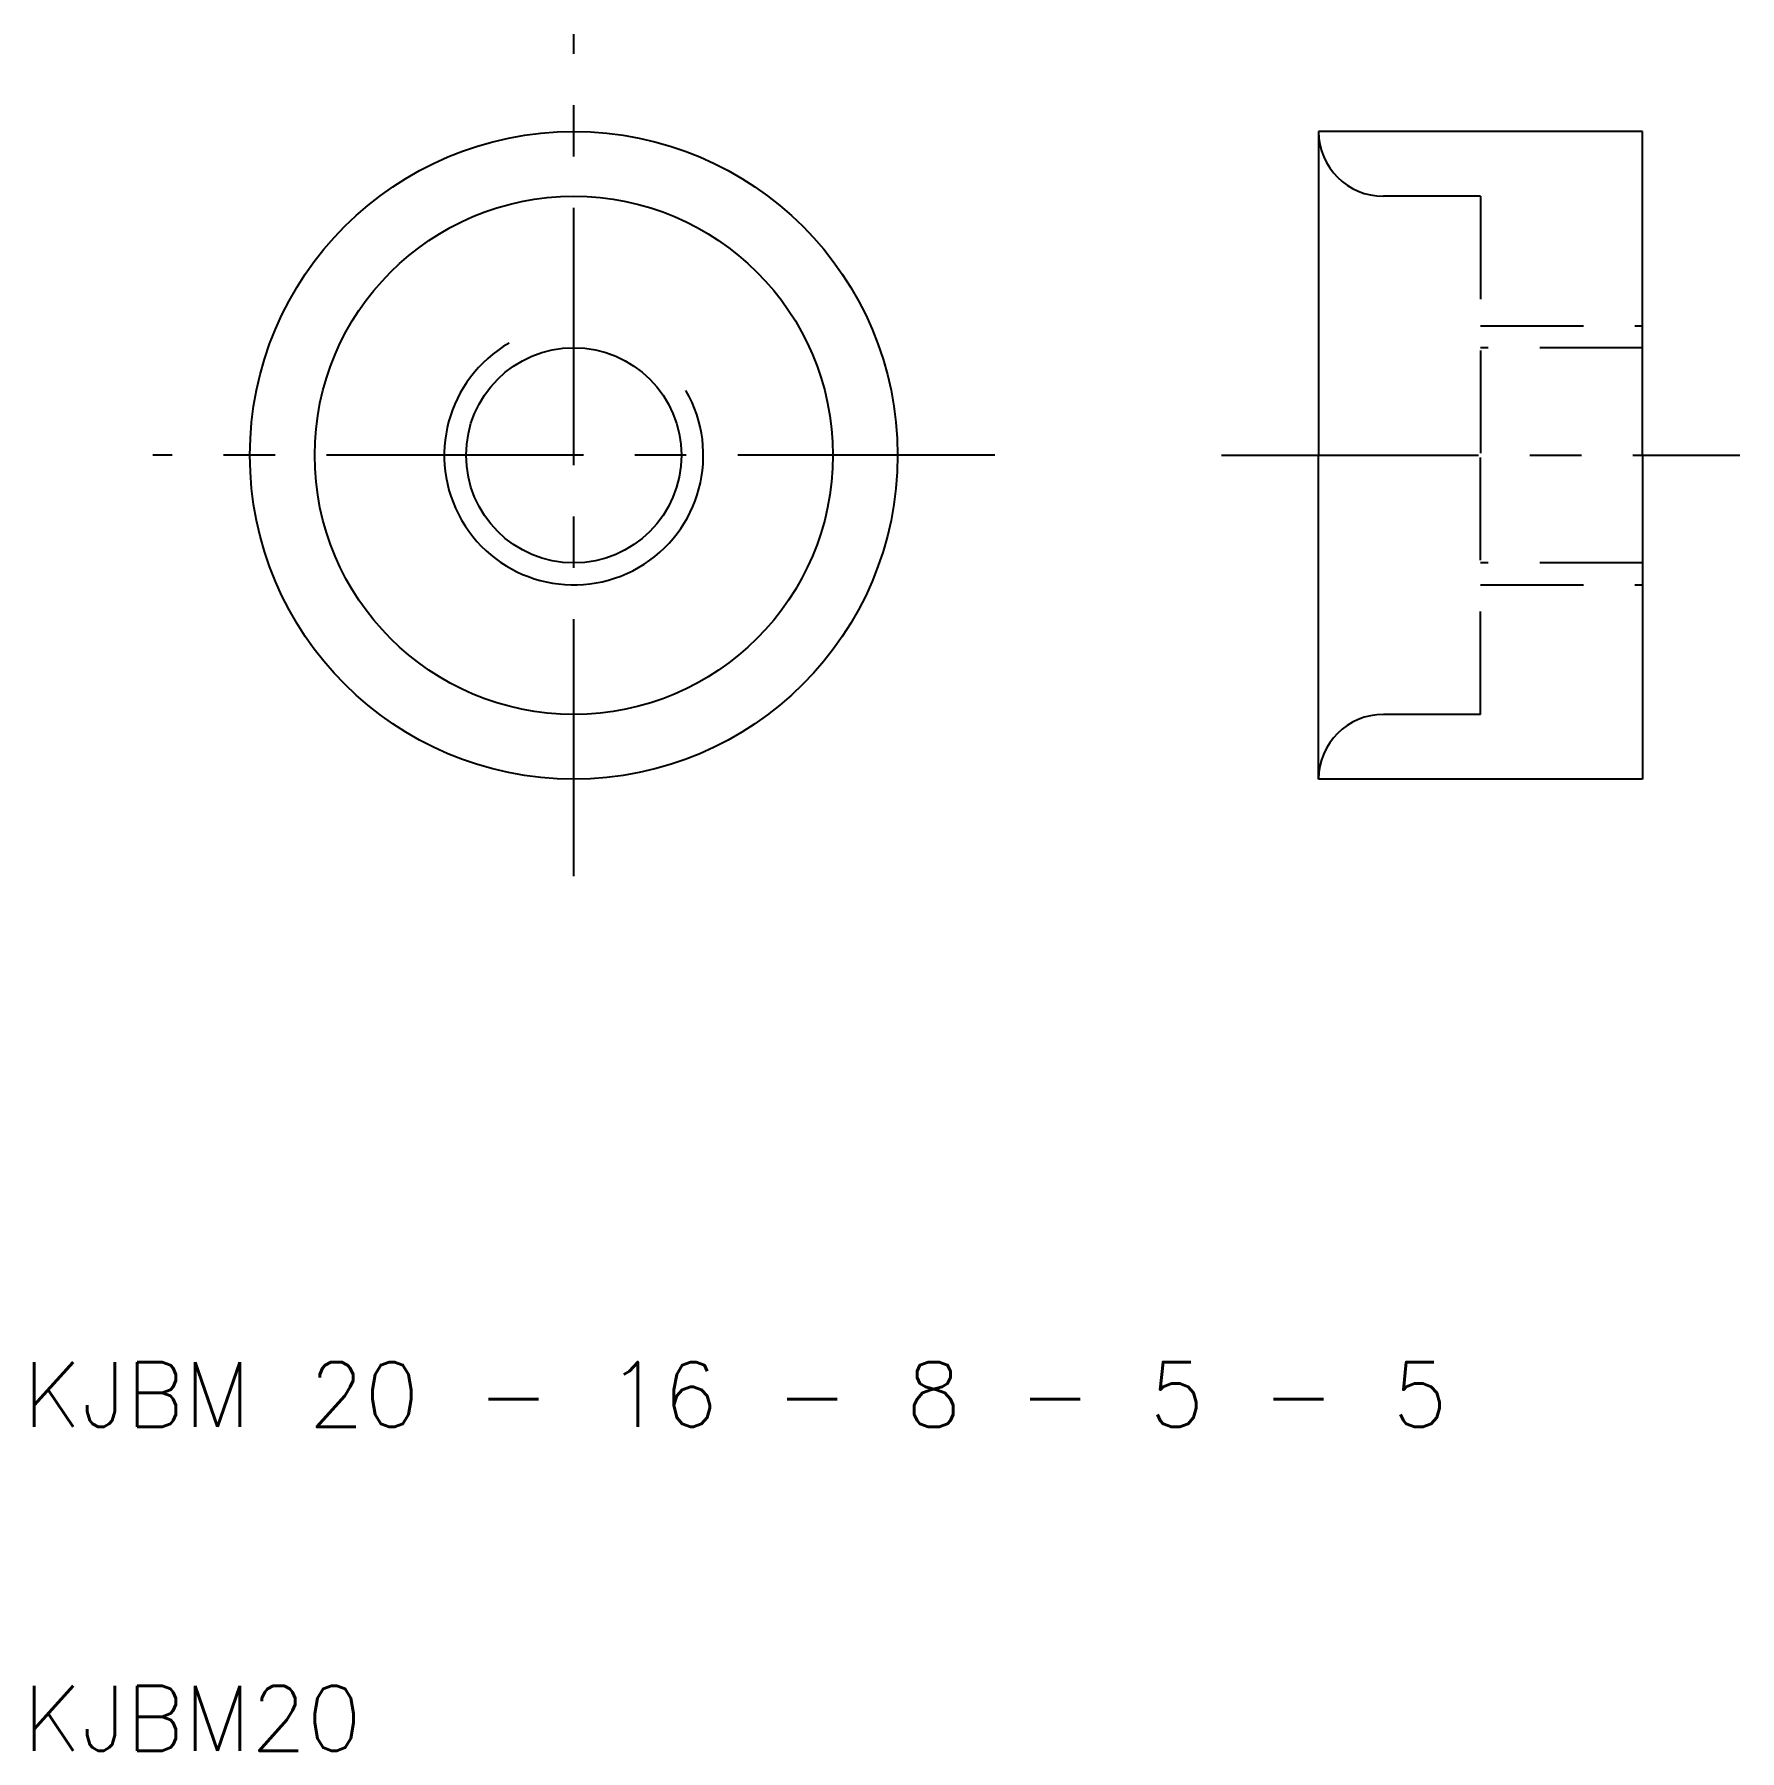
# Model space of a CAD drawing. Extents: x 10.3 to 63, y 10 to 63.
import ezdxf

# ---------------------------------------------------------------- set-up
doc = ezdxf.new("R2010")
doc.units = 0
doc.header["$LTSCALE"] = 0.25
doc.linetypes.add('CENTER', pattern=[50.8, 31.75, -6.35, 6.35, -6.35])
doc.linetypes.add('DASHED', pattern=[19.05, 12.7, -6.35])
doc.layers.get('0').update_dxf_attribs({"linetype": 'CONTINUOUS'})
doc.layers.add('CENTER', color=1, linetype='CENTER')
doc.styles.get("Standard").update_dxf_attribs({"font": 'txt.shx', "bigfont": 'extfont.shx'})

msp = doc.modelspace()

# ---------------------------------------------------------------- linework, layer by layer
for p, q in [((50, 60), (50, 50)), ((60, 60), (50, 60)), ((60, 50), (60, 60)), ((50, 40), (50, 50)), ((60, 50), (60, 40)), ((60, 40), (50, 40))]:
    msp.add_line(p, q)
at = {"color": 3, "linetype": 'DASHED'}
for p, q in [((55, 58), (52, 58)), ((55, 58), (55, 50)), ((55, 54), (60, 54)), ((60, 53.3235), (55, 53.3235)), ((55, 42), (55, 50)), ((60, 46.6765), (55, 46.6765)), ((55, 46), (60, 46)), ((55, 42), (52, 42))]:
    msp.add_line(p, q, dxfattribs=at)
for radius in [10, 8, 3.3235]:
    msp.add_circle((27, 50), radius)
for centre, start, end in [((52, 60), 180, 270), ((52, 40), 90, 180)]:
    msp.add_arc(centre, 2, start, end, dxfattribs=at)
at = {"color": 3}
msp.add_arc((27, 50), 4, 120, 30, dxfattribs=at)
at = {"layer": 'CENTER', "color": 1, "linetype": 'CENTER'}
for p, q in [((27, 37), (27, 63)), ((40, 50), (14, 50)), ((47, 50), (63, 50))]:
    msp.add_line(p, q, dxfattribs=at)

# ---------------------------------------------------------------- texts
for s, p in [('KJBM 20 - 16 - 8 - 5 - 5', (10, 20)), ('KJBM20', (10, 10))]:
    msp.add_text(s, height=2).set_placement(p)

doc.saveas('drawing.dxf')
